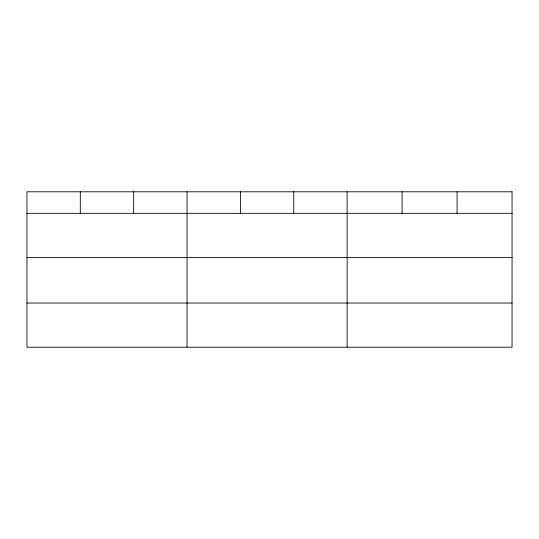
<?xml version="1.0" encoding="UTF-8"?>
<svg xmlns="http://www.w3.org/2000/svg" width="539" height="539" viewBox="0 0 539 539"><rect width="100%" height="100%" fill="white"/><g stroke="black" fill="none" stroke-linecap="round" stroke-linejoin="round"><path stroke-width="0.81" d="M26.95 213.336L512.05 213.336M26.95 257.514L512.05 257.514M26.95 303.033L512.05 303.033M457.072 191.79L457.072 213.336M402.094 191.79L402.094 213.336M347.116 191.79L347.116 347.21M293.755 191.79L293.755 213.336M240.394 191.79L240.394 213.336M187.033 191.79L187.033 347.21M133.672 191.79L133.672 213.336M80.311 191.79L80.311 213.336M512.05 191.79L26.95 191.79L26.95 347.21L512.05 347.21L512.05 191.79"/></g></svg>
